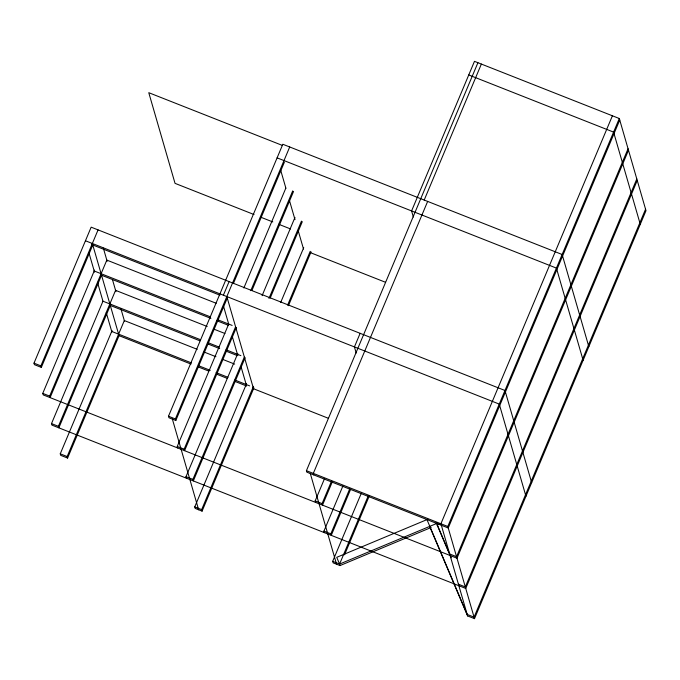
<?xml version="1.0" encoding="UTF-8"?>
<svg xmlns="http://www.w3.org/2000/svg" width="680" height="680" viewBox="0 0 680 680"><rect width="100%" height="100%" fill="white"/><g stroke="black" fill="none" stroke-linecap="round" stroke-linejoin="round"><path stroke-width="1.02" d="M92.743 245.098L41.336 367.387L34.433 364.667L34 363.154L91.162 227.162L504.968 390.49L531.667 482.664M41.336 367.387L40.893 365.874L98.064 229.882M628.49 150.237L456.994 558.212L43.188 394.885L42.755 393.38L94.571 270.104M101.498 275.315L50.09 397.613L49.648 396.1L106.82 260.108L216.18 303.272M637.245 180.464L465.749 588.438L51.944 425.111L51.51 423.598L102.918 301.308M110.661 304.563L58.846 427.83L58.403 426.326L115.566 290.334L207.196 326.493M119.416 334.781L67.592 458.056L60.698 455.337L60.256 453.823L112.081 330.548M67.592 458.056L67.159 456.543L124.321 320.552L197.234 349.333M227.638 297.194L175.822 420.469L168.92 417.75L168.487 416.236L282.82 144.254L562.139 254.499L588.837 346.673M223.38 295.205L229.1 281.605M175.822 420.469L175.381 418.957L289.714 146.974M233.401 283.5L284.393 162.18M177.675 447.967L177.242 446.454L228.65 324.164M243.865 287.963L285.812 188.173M236.394 327.42L184.577 450.687L184.135 449.183L235.543 326.885M250.758 290.683L292.706 190.893M252.025 290.241L293.556 191.429M186.43 478.193L185.997 476.68L237.813 353.404M262.08 295.69L294.975 217.421M245.149 357.637L193.332 480.913L192.891 479.4L244.299 357.111M268.974 298.409L301.461 221.119M270.232 297.959L302.311 221.654M253.903 387.863L202.079 511.139L195.185 508.41L194.744 506.906L246.568 383.63M280.704 302.43L303.731 247.639M202.079 511.139L201.645 509.626L253.462 386.35M287.598 305.15L310.216 251.337M288.447 305.685L311.066 251.872M360.137 333.327L354.425 346.919L356.184 353.005M619.744 120.02L448.248 527.986L306.858 472.183L306.425 470.679L477.921 62.704M424.201 200.056L481.363 64.064M427.652 201.416L313.319 473.399L313.76 474.912M315.613 502.41L315.18 500.896L324.632 478.397M332.384 481.652L322.507 505.129L322.074 503.616L331.534 481.117M324.368 532.635L323.926 531.123L342.848 486.115M350.591 489.37L331.262 535.356L330.828 533.842L349.741 488.835M431.162 527.485L340.017 565.573L333.124 562.853L332.681 561.34L361.471 492.856M340.017 565.573L339.583 564.068L368.365 495.584M344.539 554.812L369.214 496.111M612.408 115.787L440.912 523.753L467.611 615.935L474.504 618.656L646 210.69L619.302 118.507L474.47 61.344L411.587 210.936L413.346 217.013M474.504 618.656L447.805 526.481L619.302 118.507M628.057 148.733L456.56 556.699L449.667 553.979M636.812 178.951L465.315 586.925L458.413 584.205M645.567 209.177L474.07 617.142L467.168 614.423L426.938 519.562M427.865 519.24L336.727 557.337L339.583 564.068L437.58 523.098M437.036 525.019L439.977 523.795M468.75 74.945L613.581 132.107L640.279 224.281M282.098 145.307L148.767 92.684L175.032 183.353L254.04 214.54M277.1 157.853L556.418 268.099L583.117 360.273M260.95 217.269L272.799 221.944M278.724 224.281L290.581 228.956M310.692 252.756L385.577 282.31M85.451 240.762L499.256 404.09L525.954 496.264M91.8 244.604L219.878 295.162M94.206 270.988L210.46 316.872M218.348 319.982L232.135 325.423M100.555 274.83L210.902 318.385M216.809 320.714L228.633 325.38M214.098 329.222L224.935 333.498M102.952 301.206L200.498 339.702M207.392 342.431L219.215 347.098M226.108 349.817L240.89 355.649M110.287 305.439L199.945 340.825M207.833 343.935L219.657 348.602M226.55 351.33L237.388 355.606M204.127 352.053L215.951 356.719M222.845 359.44L234.668 364.106M111.707 331.432L191.513 362.933M198.416 365.653L210.231 370.32M216.146 372.649L227.97 377.315M234.863 380.035L249.645 385.875M190.969 364.055L119.043 335.665L92.344 243.482M197.863 366.775L208.701 371.05M216.58 374.161L227.417 378.437M235.305 381.548L246.143 385.832M252.543 388.356L328.406 418.302M34 363.154L40.893 365.874M168.487 416.236L175.381 418.957M306.425 470.679L447.805 526.481M42.755 393.38L49.648 396.1M177.242 446.454L184.135 449.183M315.18 500.896L322.074 503.616M51.51 423.598L58.403 426.326M185.997 476.68L192.891 479.4M323.926 531.123L330.828 533.842M60.256 453.823L67.159 456.543M194.744 506.906L201.645 509.626M332.681 561.34L339.583 564.068M436.322 522.546L451.256 557.753M437.172 525.037L449.2 553.401M429.862 526.94L467.611 615.935M280.619 170.008L285.906 188.241M289.425 200.396L295.001 219.64M298.223 230.783L303.51 249.016M310.31 473.543L336.566 564.213M226.831 296.565L253.529 388.748M223.456 306L228.735 324.232M232.254 336.387L237.83 355.631M241.06 366.775L246.636 386.019M172.371 419.109L198.636 509.771M103.343 248.115L107.159 261.29M112.438 279.523L115.957 291.677M120.946 308.899L124.466 321.053M88.969 252.917L94.546 272.161M97.478 282.293L103.054 301.537M106.275 312.681L111.852 331.925"/></g></svg>
